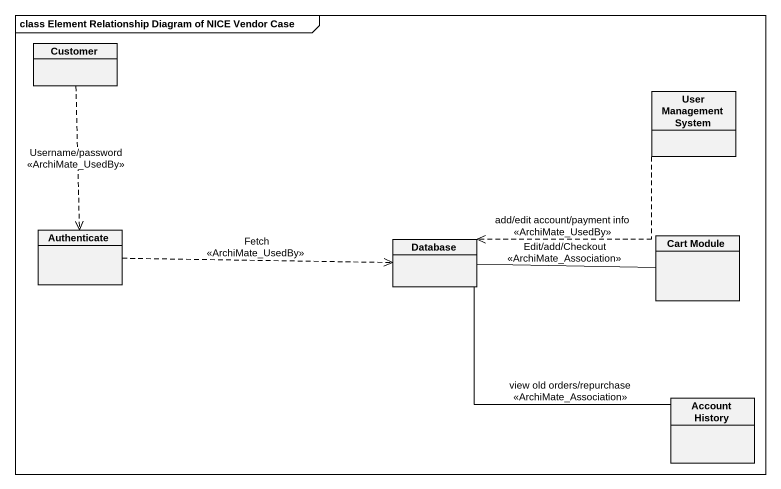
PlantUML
@startuml
mainframe class Element Relationship Diagram of NICE Vendor Case
hide circle
hide empty members
class Customer
class "User Management System" as User_Management_System
class Authenticate
class "Database" as Database_
class "Cart Module" as Cart_Module
class "Account History" as Account_History
Customer ..> Authenticate : Username/password\n<<ArchiMate_UsedBy>>
User_Management_System .left.> Database_ : add/edit account/payment info\n<<ArchiMate_UsedBy>>
Authenticate .right.> Database_ : Fetch\n<<ArchiMate_UsedBy>>
Database_ -right- Cart_Module : Edit/add/Checkout\n<<ArchiMate_Association>>
Database_ -- Account_History : view old orders/repurchase\n<<ArchiMate_Association>>
@enduml
